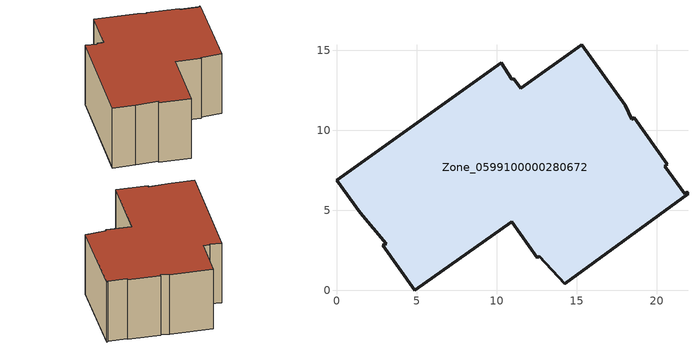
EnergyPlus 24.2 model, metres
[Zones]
Zone_0599100000280672
 floor ground (C_G): 14.25,0.43 12.68,2.13 12.55,2.04 10.95,4.3 4.89,0 2.89,2.82 2.96,2.87 3.1,2.93 1.49,4.85 0,6.89 10.29,14.23 10.96,13.19 11.09,13.25 11.51,12.65 15.34,15.37 18.05,11.56 18.47,10.69 18.6,10.79 20.67,7.88 20.52,7.76 21.76,6.06 21.89,6.16 21.97,6.05 z0
 wall outside (C_F): 10.29,14.23 0,6.89 1.49,4.85 3.1,2.93 2.96,2.87 2.89,2.82 4.89,0 10.95,4.3 12.55,2.04 12.68,2.13 14.25,0.43 21.97,6.05 21.89,6.16 21.76,6.06 20.52,7.76 20.67,7.88 18.6,10.79 18.47,10.69 18.05,11.56 15.34,15.37 11.51,12.65 11.09,13.25 10.96,13.19 10.29,14.23 z0:7.42
 roof outside (C_R): 14.25,0.43 21.97,6.05 21.89,6.16 21.76,6.06 20.52,7.76 20.67,7.88 18.6,10.79 18.47,10.69 18.05,11.56 15.34,15.37 11.51,12.65 11.09,13.25 10.96,13.19 10.29,14.23 0,6.89 1.49,4.85 3.1,2.93 2.96,2.87 2.89,2.82 4.89,0 10.95,4.3 12.55,2.04 12.68,2.13 z7.42
[BUILDING]
Pand.0599100000280672: North Axis=0; Terrain=City; Loads Convergence Tolerance Value=0.04; Temperature Convergence Tolerance Value=0.4; Solar Distribution=FullExterior; Maximum Number of Warmup Days=25; Minimum Number of Warmup Days=1
[Site:Location]
Rotterdam.The.Hague.AP_ZH_NLD Design_Conditions: Latitude=51.96; Longitude=4.45; Time Zone=1; Elevation=-4.5
[SITE:GROUNDTEMPERATURE:BUILDINGSURFACE]
18, 18, 18, 18, 18, 18, 18, 18, 18, 18, 18, 18
[MATERIAL] Thermal Absorptance=0.9; Solar Absorptance=0.7; Visible Absorptance=0.7
Name | Roughness | Thickness | Conductivity | Density | Specific Heat
G.D.1975-1991 | MediumSmooth | 0.15 | 0.288461 | 540 | 1210
F.D.1975-1991 | Rough | 0.3 | 0.230769 | 1920 | 840
R.D.1975-1991 | MediumRough | 0.2 | 0.153846 | 1500 | 1000
[CONSTRUCTION]
C_G: G.D.1975-1991
C_F: F.D.1975-1991
C_R: R.D.1975-1991
[ZONE]
Zone_0599100000280672: Type=1; Multiplier=1; Ceiling Height=Autocalculate; Volume=Autocalculate; Floor Area=autocalculate; Part of Total Floor Area=Yes
[ZONEINFILTRATION:DESIGNFLOWRATE]
Infil_Zone_0599100000280672: Zone or ZoneList or Space or SpaceList=Zone_0599100000280672; Schedule=AlwaysOn; Design Flow Rate Calculation Method=Flow/Area; Flow Rate per Floor Area=0.0042; Constant Term Coefficient=1; Temperature Term Coefficient=0; Velocity Term Coefficient=0; Velocity Squared Term Coefficient=0
[HVACTEMPLATE:ZONE:IDEALLOADSAIRSYSTEM]
Zone_0599100000280672: Maximum Heating Supply Air Temperature=50; Minimum Cooling Supply Air Temperature=13; Maximum Heating Supply Air Humidity Ratio=0.0156; Minimum Cooling Supply Air Humidity Ratio=0.0077; Heating Limit=NoLimit; Cooling Limit=NoLimit; Dehumidification Control Type=ConstantSensibleHeatRatio; Cooling Sensible Heat Ratio=0.7; Dehumidification Setpoint=60; Humidification Control Type=None; Humidification Setpoint=30; Outdoor Air Method=None; Outdoor Air Flow Rate per Person=0.00944; Outdoor Air Flow Rate per Zone Floor Area=0; Outdoor Air Flow Rate per Zone=0; Demand Controlled Ventilation Type=None; Outdoor Air Economizer Type=NoEconomizer; Heat Recovery Type=None; Sensible Heat Recovery Effectiveness=0.7; Latent Heat Recovery Effectiveness=0.65
[ZONECONTROL:THERMOSTAT]
ThermostatControl_Zone_0599100000280672: Zone or ZoneList=Zone_0599100000280672; Control Type Schedule=DualSetpointControlType; Control 1=Thermostat_Zone_0599100000280672; Temperature Difference Between Cutout And Setpoint=0
[THERMOSTATSETPOINT:DUALSETPOINT]
Thermostat_Zone_0599100000280672: Heating Setpoint Temperature Schedule=HeatingSetpoint_Zone_0599100000280672; Cooling Setpoint Temperature Schedule=CoolingSetpoint_Zone_0599100000280672
[SCHEDULE:COMPACT]
HeatingSetpoint_Zone_0599100000280672: Through: 12/31, For: AllDays, Until: 24:00, 21
CoolingSetpoint_Zone_0599100000280672: Through: 12/31, For: AllDays, Until: 24:00, 24
DualSetpointControlType: Through: 12/31, For: AllDays, Until: 24:00, 4
AlwaysOn: Through: 12/31, For: AllDays, Until: 24:00, 1
